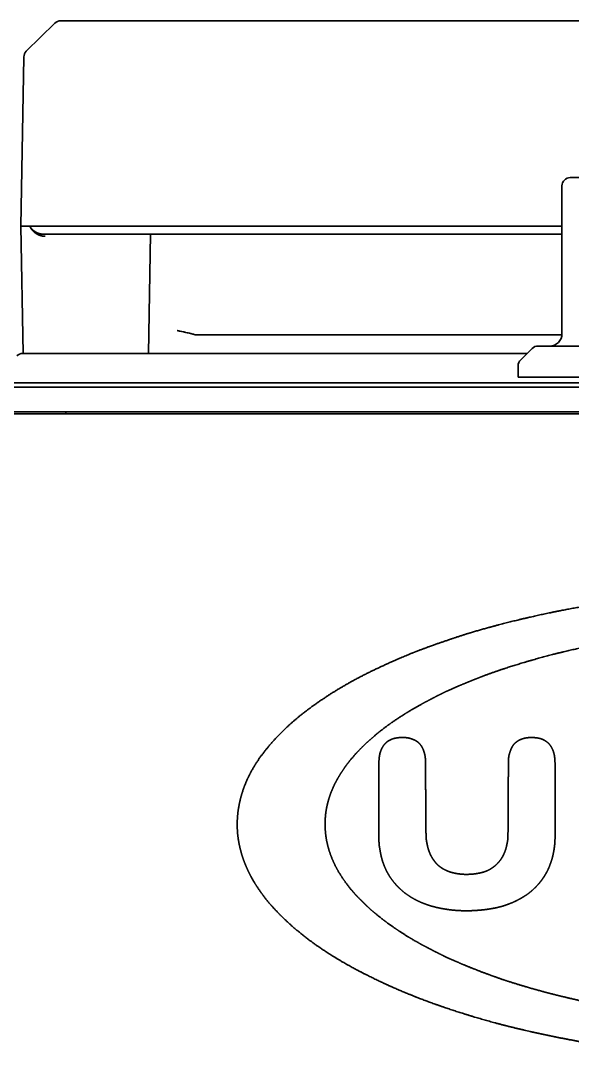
# Model space of a CAD drawing. Extents: x -760 to 4209, y 5795 to 10328.
# Drawn here: x 2186 to 2253.1, y 8720.6 to 8847 of the extents above; entities that cross this region are included whole.
import ezdxf

# ---------------------------------------------------------------- set-up
doc = ezdxf.new("R2010")
doc.units = 0
doc.header["$LTSCALE"] = 5
doc.layers.add('1', color=7, linetype='CONTINUOUS', true_color=0xffffff)

msp = doc.modelspace()

# ---------------------------------------------------------------- linework, layer by layer
at = {"layer": '1', "color": 7, "linetype": 'Continuous', "lineweight": 35}
for p, q in [((2190.12, 8846.72), (2186.63, 8843.29)), ((2233.27, 8847), (2190.82, 8847)), ((2275.73, 8847), (2233.27, 8847)), ((2186.33, 8842.59), (2185.97, 8822)), ((2252.89, 8827.9), (2257.98, 8827.9)), ((2252.89, 8827.9), (2257.98, 8827.9)), ((2251.89, 8826.9), (2251.89, 8808.9)), ((2251.89, 8826.9), (2251.89, 8808.9)), ((2185.97, 8822), (2251.89, 8822)), ((2185.97, 8822), (2186.24, 8806.5)), ((2251.89, 8821), (2188.79, 8821)), ((2201.77, 8821), (2201.51, 8806.5)), ((2207.3, 8808.75), (2251.88, 8808.75)), ((2207.3, 8808.75), (2251.88, 8808.75)), ((2248.26, 8807.11), (2246.85, 8805.69)), ((2248.26, 8807.11), (2246.85, 8805.69)), ((2296.05, 8807.4), (2248.97, 8807.4)), ((2296.05, 8807.4), (2248.97, 8807.4)), ((2233.27, 8806.5), (2186.19, 8806.5)), ((2233.27, 8806.5), (2186.19, 8806.5)), ((2247.66, 8806.5), (2233.27, 8806.5)), ((2247.66, 8806.5), (2233.27, 8806.5)), ((2246.55, 8804.99), (2246.55, 8803.6)), ((2246.55, 8804.99), (2246.55, 8803.6)), ((2344.8, 8803.6), (2246.55, 8803.6)), ((2344.8, 8803.6), (2246.55, 8803.6)), ((2090.06, 8802.9), (2470.05, 8802.9)), ((2457.01, 8802.4), (2103.1, 8802.4)), ((2457.01, 8799.4), (2103.1, 8799.4)), ((2191.45, 8799.15), (2191.45, 8799.4)), ((2456.55, 8799.15), (2103.55, 8799.15))]:
    msp.add_line(p, q, dxfattribs=at)
for centre, radius, start, end in [((2190.82, 8846), 1, 90, 134.5), ((2187.33, 8842.58), 1, 134.5, 179), ((2252.89, 8826.9), 1, 90, 180), ((2252.89, 8826.9), 1, 90, 180), ((2250.39, 8808.9), 1.5, 270, 0), ((2250.39, 8808.9), 1.5, 270, 0), ((2248.97, 8806.4), 1, 90, 135), ((2248.97, 8806.4), 1, 90, 135), ((2186.19, 8805.5), 1, 90, 135), ((2186.19, 8805.5), 1, 90, 135), ((2247.55, 8804.99), 1, 135, 180), ((2247.55, 8804.99), 1, 135, 180)]:
    msp.add_arc(centre, radius, start, end, dxfattribs=at)
for points, knots in [([(2187.06, 8821.98), (2187.06, 8821.98), (2187.07, 8821.97), (2187.07, 8821.95), (2187.08, 8821.94), (2187.09, 8821.92), (2187.1, 8821.91), (2187.11, 8821.89), (2187.12, 8821.88), (2187.13, 8821.86), (2187.14, 8821.85), (2187.15, 8821.83), (2187.16, 8821.82), (2187.17, 8821.8), (2187.18, 8821.79), (2187.19, 8821.78), (2187.2, 8821.76), (2187.21, 8821.75), (2187.22, 8821.73), (2187.24, 8821.72), (2187.25, 8821.71), (2187.26, 8821.69), (2187.27, 8821.68), (2187.28, 8821.67), (2187.29, 8821.66), (2187.31, 8821.64), (2187.32, 8821.63), (2187.33, 8821.62), (2187.34, 8821.61), (2187.35, 8821.59), (2187.36, 8821.58), (2187.38, 8821.57), (2187.39, 8821.56), (2187.4, 8821.55), (2187.41, 8821.54), (2187.43, 8821.53), (2187.44, 8821.52), (2187.45, 8821.51), (2187.46, 8821.49), (2187.48, 8821.48), (2187.49, 8821.47), (2187.5, 8821.46), (2187.51, 8821.45), (2187.53, 8821.44), (2187.54, 8821.43), (2187.55, 8821.43), (2187.56, 8821.42), (2187.58, 8821.41), (2187.59, 8821.4), (2187.6, 8821.39), (2187.61, 8821.38), (2187.63, 8821.37), (2187.64, 8821.36), (2187.65, 8821.36), (2187.66, 8821.35), (2187.67, 8821.34), (2187.69, 8821.33), (2187.7, 8821.32), (2187.71, 8821.32), (2187.72, 8821.31), (2187.74, 8821.3), (2187.75, 8821.3), (2187.76, 8821.29), (2187.77, 8821.28), (2187.78, 8821.27), (2187.79, 8821.27), (2187.81, 8821.26), (2187.83, 8821.25), (2187.85, 8821.24), (2187.89, 8821.22), (2187.93, 8821.2), (2187.96, 8821.18), (2188, 8821.17), (2188.04, 8821.15), (2188.08, 8821.14), (2188.11, 8821.12), (2188.15, 8821.11), (2188.19, 8821.1), (2188.23, 8821.09), (2188.27, 8821.07), (2188.3, 8821.06), (2188.34, 8821.06), (2188.38, 8821.05), (2188.42, 8821.04), (2188.46, 8821.03), (2188.49, 8821.03), (2188.53, 8821.02), (2188.57, 8821.02), (2188.61, 8821.01), (2188.64, 8821.01), (2188.68, 8821.01), (2188.72, 8821), (2188.75, 8821), (2188.78, 8821), (2188.79, 8821)], [0, 0, 0, 0, 0.011672, 0.023259, 0.03476, 0.046176, 0.057505, 0.068749, 0.079908, 0.09098, 0.101967, 0.112867, 0.123682, 0.134411, 0.145054, 0.155611, 0.166082, 0.176467, 0.186766, 0.196979, 0.207106, 0.217146, 0.227101, 0.23697, 0.246752, 0.256449, 0.266059, 0.275583, 0.285021, 0.294373, 0.303639, 0.312819, 0.321912, 0.33092, 0.339841, 0.348677, 0.357426, 0.36609, 0.374667, 0.383158, 0.391564, 0.399883, 0.408116, 0.416264, 0.424325, 0.4323, 0.44019, 0.447994, 0.455712, 0.463344, 0.47089, 0.478351, 0.485726, 0.493015, 0.500218, 0.507336, 0.514368, 0.521315, 0.528176, 0.534951, 0.541641, 0.548246, 0.554765, 0.561199, 0.567547, 0.573811, 0.579988, 0.586081, 0.604999, 0.623671, 0.642098, 0.660281, 0.67822, 0.695916, 0.713369, 0.73058, 0.74755, 0.76428, 0.780769, 0.79702, 0.813033, 0.828809, 0.844349, 0.859653, 0.874723, 0.88956, 0.904165, 0.918538, 0.932682, 0.946598, 0.960286, 0.973748, 0.986986, 1, 1, 1, 1]), ([(2188.92, 8820.76), (2188.91, 8820.76), (2188.9, 8820.76), (2188.88, 8820.76), (2188.86, 8820.76), (2188.84, 8820.76), (2188.82, 8820.76), (2188.8, 8820.76), (2188.78, 8820.76), (2188.76, 8820.77), (2188.74, 8820.77), (2188.72, 8820.77), (2188.7, 8820.77), (2188.68, 8820.77), (2188.66, 8820.78), (2188.64, 8820.78), (2188.62, 8820.78), (2188.6, 8820.79), (2188.58, 8820.79), (2188.56, 8820.79), (2188.54, 8820.8), (2188.52, 8820.8), (2188.5, 8820.81), (2188.48, 8820.81), (2188.46, 8820.82), (2188.44, 8820.82), (2188.42, 8820.83), (2188.4, 8820.83), (2188.38, 8820.84), (2188.36, 8820.84), (2188.3, 8820.86), (2188.22, 8820.89), (2188.09, 8820.94), (2187.97, 8821), (2187.89, 8821.05), (2187.83, 8821.09), (2187.81, 8821.1), (2187.78, 8821.12), (2187.75, 8821.14), (2187.73, 8821.16), (2187.7, 8821.18), (2187.68, 8821.2), (2187.65, 8821.22), (2187.62, 8821.24), (2187.6, 8821.26), (2187.57, 8821.28), (2187.55, 8821.3), (2187.52, 8821.33), (2187.5, 8821.35), (2187.47, 8821.37), (2187.45, 8821.4), (2187.42, 8821.42), (2187.4, 8821.45), (2187.37, 8821.48), (2187.35, 8821.5), (2187.33, 8821.53), (2187.3, 8821.56), (2187.28, 8821.59), (2187.26, 8821.62), (2187.24, 8821.65), (2187.22, 8821.68), (2187.2, 8821.71), (2187.18, 8821.74), (2187.16, 8821.78), (2187.14, 8821.81), (2187.12, 8821.84), (2187.1, 8821.88), (2187.09, 8821.91), (2187.07, 8821.95), (2187.06, 8821.97), (2187.06, 8821.98)], [0, 0, 0, 0, 0.006738, 0.013499, 0.020284, 0.027094, 0.03393, 0.04079, 0.047677, 0.05459, 0.061531, 0.068498, 0.075494, 0.082518, 0.08957, 0.096652, 0.103764, 0.110905, 0.118077, 0.12528, 0.132513, 0.139779, 0.147077, 0.154407, 0.16177, 0.169166, 0.176596, 0.184059, 0.191558, 0.19909, 0.206658, 0.25457, 0.305165, 0.358509, 0.414657, 0.427165, 0.439917, 0.452914, 0.466157, 0.479645, 0.49338, 0.50736, 0.521588, 0.536063, 0.550786, 0.565756, 0.580975, 0.596442, 0.612158, 0.628123, 0.644336, 0.6608, 0.677513, 0.694475, 0.711688, 0.729151, 0.746865, 0.764829, 0.783044, 0.80151, 0.820226, 0.839195, 0.858414, 0.877885, 0.897608, 0.917582, 0.937808, 0.958287, 0.979017, 1, 1, 1, 1]), ([(2205.01, 8809.28), (2205.01, 8809.28), (2205.02, 8809.28), (2205.04, 8809.28), (2205.06, 8809.27), (2205.12, 8809.26), (2205.16, 8809.25), (2205.25, 8809.23), (2205.31, 8809.22), (2205.49, 8809.18), (2205.61, 8809.16), (2205.78, 8809.12), (2205.84, 8809.11), (2205.92, 8809.09), (2205.95, 8809.08), (2206, 8809.07), (2206.03, 8809.06), (2206.16, 8809.03), (2206.37, 8808.99), (2206.56, 8808.94), (2206.67, 8808.92), (2206.69, 8808.91), (2206.73, 8808.9), (2206.75, 8808.89), (2206.81, 8808.88), (2206.85, 8808.87), (2206.97, 8808.84), (2207.03, 8808.82), (2207.16, 8808.79), (2207.21, 8808.77), (2207.26, 8808.76)], [0, 0, 0, 0, 0.007812, 0.007812, 0.015625, 0.03125, 0.0625, 0.0625, 0.125, 0.125, 0.25, 0.25, 0.3125, 0.3125, 0.34375, 0.34375, 0.375, 0.375, 0.5, 0.625, 0.625, 0.65625, 0.65625, 0.6875, 0.6875, 0.75, 0.75, 0.875, 0.875, 1, 1, 1, 1]), ([(2205.01, 8809.28), (2205.01, 8809.28), (2205.02, 8809.28), (2205.04, 8809.28), (2205.06, 8809.27), (2205.12, 8809.26), (2205.16, 8809.25), (2205.25, 8809.23), (2205.31, 8809.22), (2205.49, 8809.18), (2205.61, 8809.16), (2205.78, 8809.12), (2205.84, 8809.11), (2205.92, 8809.09), (2205.95, 8809.08), (2206, 8809.07), (2206.03, 8809.06), (2206.16, 8809.03), (2206.37, 8808.99), (2206.56, 8808.94), (2206.67, 8808.92), (2206.69, 8808.91), (2206.73, 8808.9), (2206.75, 8808.89), (2206.81, 8808.88), (2206.85, 8808.87), (2206.97, 8808.84), (2207.03, 8808.82), (2207.16, 8808.79), (2207.21, 8808.77), (2207.26, 8808.76)], [0, 0, 0, 0, 0.007812, 0.007812, 0.015625, 0.03125, 0.0625, 0.0625, 0.125, 0.125, 0.25, 0.25, 0.3125, 0.3125, 0.34375, 0.34375, 0.375, 0.375, 0.5, 0.625, 0.625, 0.65625, 0.65625, 0.6875, 0.6875, 0.75, 0.75, 0.875, 0.875, 1, 1, 1, 1])]:
    msp.add_open_spline(points, degree=3, knots=knots, dxfattribs=at)
msp.add_open_spline([(2207.26, 8808.76), (2207.28, 8808.76), (2207.29, 8808.75), (2207.3, 8808.75)], degree=3, dxfattribs=at)
msp.add_open_spline([(2207.26, 8808.76), (2207.28, 8808.76), (2207.29, 8808.75), (2207.3, 8808.75)], degree=3, dxfattribs=at)
for points, weights, knots in [([(2276.55, 8720.56), (2275.99, 8720.56), (2275.42, 8720.57), (2273.75, 8720.64), (2272.65, 8720.69), (2270.58, 8720.79), (2269.62, 8720.85), (2267.73, 8720.99), (2266.81, 8721.06), (2264.92, 8721.23), (2263.95, 8721.33), (2262.75, 8721.46), (2262.53, 8721.48), (2262.05, 8721.54), (2261.8, 8721.57), (2261.32, 8721.62), (2261.08, 8721.65), (2260.75, 8721.69), (2260.64, 8721.71), (2260.52, 8721.73), (2260.51, 8721.73), (2260.47, 8721.73), (2260.45, 8721.74), (2260.4, 8721.74), (2260.38, 8721.75), (2260.33, 8721.75), (2260.3, 8721.76), (2258.68, 8721.97), (2257.08, 8722.2), (2253.89, 8722.73), (2252.29, 8723.03), (2249.17, 8723.67), (2247.63, 8724.01), (2244.67, 8724.73), (2243.25, 8725.11), (2240.61, 8725.88), (2239.39, 8726.26), (2237.03, 8727.05), (2235.89, 8727.45), (2233.69, 8728.29), (2232.62, 8728.73), (2230.55, 8729.63), (2229.55, 8730.1), (2227.44, 8731.14), (2226.35, 8731.72), (2224.29, 8732.91), (2223.32, 8733.51), (2221.51, 8734.75), (2220.66, 8735.39), (2219.07, 8736.69), (2218.33, 8737.36), (2217.22, 8738.47), (2216.83, 8738.88), (2216.1, 8739.71), (2215.76, 8740.13), (2215.14, 8740.97), (2214.84, 8741.39), (2214.31, 8742.24), (2214.06, 8742.67), (2213.58, 8743.62), (2213.35, 8744.14), (2213.15, 8744.68), (2212.95, 8745.21), (2212.79, 8745.75), (2212.66, 8746.3), (2212.53, 8746.83), (2212.44, 8747.37), (2212.38, 8747.92), (2212.33, 8748.46), (2212.31, 8748.99), (2212.33, 8749.53), (2212.36, 8750.46), (2212.49, 8751.37), (2212.72, 8752.27), (2212.95, 8753.19), (2213.28, 8754.08), (2213.69, 8754.93), (2214.13, 8755.84), (2214.66, 8756.71), (2215.26, 8757.52), (2215.92, 8758.42), (2216.65, 8759.27), (2217.43, 8760.06), (2218.39, 8761.05), (2219.42, 8761.96), (2220.51, 8762.8), (2221.7, 8763.72), (2222.94, 8764.57), (2225.63, 8766.23), (2227.08, 8767.02), (2230.2, 8768.55), (2231.87, 8769.29), (2234.22, 8770.24), (2234.87, 8770.49), (2236.28, 8771), (2237.03, 8771.27), (2238.55, 8771.78), (2239.32, 8772.04), (2240.81, 8772.51), (2241.54, 8772.72), (2243.46, 8773.27), (2244.67, 8773.59), (2247.12, 8774.19), (2248.38, 8774.48), (2250.91, 8775.03), (2252.19, 8775.28), (2254.73, 8775.74), (2256, 8775.95), (2257.51, 8776.18), (2257.74, 8776.21), (2258.27, 8776.29), (2258.55, 8776.33), (2259.12, 8776.41), (2259.41, 8776.45), (2259.9, 8776.52), (2260.12, 8776.55), (2261.65, 8776.75), (2262.96, 8776.9), (2265.65, 8777.17), (2267.02, 8777.29), (2269.82, 8777.49), (2271.25, 8777.57), (2274.17, 8777.7), (2275.66, 8777.75), (2277.55, 8777.79), (2277.94, 8777.8), (2279.23, 8777.79), (2280.13, 8777.79), (2281.93, 8777.78), (2282.84, 8777.77), (2284.12, 8777.76), (2284.51, 8777.75), (2284.89, 8777.74)], [1, 0.999905186091, 0.999905186091, 0.999986363867, 0.999986363867, 0.999969739759, 0.999969739759, 0.999966279731, 0.999966279731, 0.999975826353, 0.999975826353, 0.999996155739, 0.999996155739, 0.999998205869, 0.999998205869, 0.999998946239, 0.999998946239, 0.99992232094, 0.99992232094, 0.99998644051, 0.99998644051, 0.999998669333, 0.999998669333, 0.999998671996, 0.999998671996, 0.999998377857, 0.999998377857, 0.99988678798, 0.99988678798, 0.999888623171, 0.999888623171, 0.999882547686, 0.999882547686, 0.999826377619, 0.999826377619, 0.999889450185, 0.999889450185, 0.9998441236, 0.9998441236, 0.999827774308, 0.999827774308, 0.999784303699, 0.999784303699, 0.999690719992, 0.999690719992, 0.999487199666, 0.999487199666, 0.999401467649, 0.999401467649, 0.999149785694, 0.999149785694, 0.999649653489, 0.999649653489, 0.999509479383, 0.999509479383, 0.999458587901, 0.999458587901, 0.999327018804, 0.999327018804, 0.998855002125, 0.998855002125, 1, 0.998694858525, 0.998694858525, 1, 0.998632313783, 0.998632313783, 1, 0.998440754784, 0.998440754784, 1, 0.996138893737, 0.996138893737, 1, 0.996625979108, 0.996625979108, 1, 0.997121738541, 0.997121738541, 1, 0.99839638514, 0.99839638514, 1, 0.998406523613, 0.998406523613, 1, 0.999064041454, 0.999064041454, 0.999231546884, 0.999231546884, 0.999571682335, 0.999571682335, 0.999910046341, 0.999910046341, 0.999955749307, 0.999955749307, 0.999956939405, 0.999956939405, 0.999934501776, 0.999934501776, 0.999901485658, 0.999901485658, 0.999919445495, 0.999919445495, 0.999921074491, 0.999921074491, 0.999915629306, 0.999915629306, 0.999997605871, 0.999997605871, 0.999999289467, 0.999999289467, 0.999999295295, 0.999999295295, 0.999996409502, 0.999996409502, 0.999919383307, 0.999919383307, 0.999935618308, 0.999935618308, 0.99994054174, 0.99994054174, 0.999953588282, 0.999953588282, 0.999948616295, 0.999948616295, 0.999999387088, 0.999999387088, 0.999999406815, 0.999999406815, 0.999945354768, 0.999945354768, 1], [0, 0, 0, 0, 0.01081, 0.01081, 0.031928, 0.031928, 0.050406, 0.050406, 0.068099, 0.068099, 0.086802, 0.086802, 0.091086, 0.091086, 0.095952, 0.095952, 0.100439, 0.100439, 0.102444, 0.102444, 0.102732, 0.102732, 0.103164, 0.103164, 0.103646, 0.103646, 0.104112, 0.104112, 0.135016, 0.135016, 0.166001, 0.166001, 0.196078, 0.196078, 0.224252, 0.224252, 0.248696, 0.248696, 0.271775, 0.271775, 0.293764, 0.293764, 0.314938, 0.314938, 0.338616, 0.338616, 0.360367, 0.360367, 0.380564, 0.380564, 0.399598, 0.399598, 0.410418, 0.410418, 0.420643, 0.420643, 0.430389, 0.430389, 0.439782, 0.439782, 0.450706, 0.450706, 0.450706, 0.46138, 0.46138, 0.46138, 0.471802, 0.471802, 0.471802, 0.481983, 0.481983, 0.481983, 0.49943, 0.49943, 0.49943, 0.51721, 0.51721, 0.51721, 0.536181, 0.536181, 0.536181, 0.557055, 0.557055, 0.557055, 0.582754, 0.582754, 0.582754, 0.610808, 0.610808, 0.64164, 0.64164, 0.675617, 0.675617, 0.688756, 0.688756, 0.703551, 0.703551, 0.718651, 0.718651, 0.732729, 0.732729, 0.755914, 0.755914, 0.779888, 0.779888, 0.804122, 0.804122, 0.828088, 0.828088, 0.8325, 0.8325, 0.837918, 0.837918, 0.843229, 0.843229, 0.847252, 0.847252, 0.871932, 0.871932, 0.897554, 0.897554, 0.924207, 0.924207, 0.951981, 0.951981, 0.959276, 0.959276, 0.976054, 0.976054, 0.992847, 0.992847, 1, 1, 1, 1]), ([(2281.9, 8725.07), (2281.03, 8725.06), (2280.15, 8725.06), (2278.41, 8725.07), (2277.53, 8725.08), (2276.18, 8725.09), (2275.7, 8725.1), (2274.4, 8725.16), (2273.59, 8725.2), (2272.01, 8725.28), (2271.24, 8725.33), (2269.8, 8725.43), (2269.12, 8725.48), (2267.92, 8725.58), (2267.39, 8725.64), (2266.79, 8725.71), (2266.71, 8725.72), (2266.53, 8725.74), (2266.42, 8725.75), (2266.2, 8725.77), (2266.08, 8725.79), (2265.84, 8725.81), (2265.73, 8725.82), (2265.49, 8725.85), (2265.36, 8725.86), (2265.08, 8725.9), (2264.92, 8725.92), (2264.59, 8725.95), (2264.43, 8725.97), (2264.12, 8726.01), (2263.98, 8726.03), (2263.36, 8726.1), (2262.87, 8726.17), (2261.86, 8726.31), (2261.33, 8726.39), (2260.29, 8726.54), (2259.78, 8726.62), (2258.89, 8726.77), (2258.5, 8726.83), (2258.08, 8726.91), (2258.05, 8726.92), (2257.98, 8726.93), (2257.94, 8726.94), (2257.87, 8726.95), (2257.84, 8726.96), (2257.78, 8726.97), (2257.76, 8726.97), (2257.71, 8726.98), (2257.67, 8726.98), (2257.61, 8727), (2257.57, 8727), (2257.49, 8727.02), (2257.45, 8727.03), (2257.29, 8727.06), (2257.18, 8727.08), (2256.11, 8727.28), (2255.16, 8727.47), (2253.34, 8727.86), (2252.49, 8728.06), (2250.79, 8728.47), (2249.94, 8728.69), (2248.18, 8729.18), (2247.26, 8729.45), (2245.78, 8729.9), (2245.22, 8730.08), (2244.03, 8730.48), (2243.4, 8730.71), (2242.14, 8731.17), (2241.51, 8731.42), (2240.32, 8731.89), (2239.77, 8732.11), (2239.13, 8732.4), (2239.03, 8732.44), (2238.84, 8732.52), (2238.74, 8732.57), (2238.55, 8732.65), (2238.47, 8732.68), (2238.33, 8732.74), (2238.28, 8732.77), (2238.05, 8732.86), (2237.87, 8732.94), (2237.32, 8733.22), (2236.95, 8733.4), (2236.19, 8733.78), (2235.82, 8733.98), (2235.2, 8734.3), (2234.96, 8734.43), (2234.15, 8734.87), (2233.59, 8735.2), (2232.52, 8735.85), (2232.02, 8736.18), (2231.04, 8736.85), (2230.57, 8737.19), (2229.66, 8737.89), (2229.21, 8738.25), (2228.6, 8738.77), (2228.42, 8738.93), (2228.02, 8739.31), (2227.8, 8739.53), (2227.35, 8739.97), (2227.13, 8740.19), (2226.76, 8740.57), (2226.62, 8740.73), (2225.92, 8741.54), (2225.41, 8742.22), (2224.95, 8742.94), (2224.53, 8743.58), (2224.17, 8744.27), (2223.88, 8744.98), (2223.6, 8745.65), (2223.39, 8746.34), (2223.24, 8747.05), (2223.1, 8747.75), (2223.03, 8748.46), (2223.03, 8749.17), (2223.03, 8749.57), (2223.05, 8749.96), (2223.09, 8750.36), (2223.13, 8750.75), (2223.2, 8751.14), (2223.29, 8751.52), (2223.38, 8751.91), (2223.49, 8752.3), (2223.76, 8753.08), (2223.92, 8753.47), (2224.2, 8754.07), (2224.31, 8754.28), (2224.57, 8754.75), (2224.71, 8755), (2225.03, 8755.5), (2225.19, 8755.75), (2225.51, 8756.22), (2225.67, 8756.43), (2226.33, 8757.28), (2226.86, 8757.87), (2227.42, 8758.44), (2228.03, 8759.04), (2228.66, 8759.62), (2230.04, 8760.75), (2230.77, 8761.3), (2232.34, 8762.36), (2233.18, 8762.88), (2234.34, 8763.56), (2234.66, 8763.73), (2235.35, 8764.1), (2235.72, 8764.3), (2236.45, 8764.67), (2236.8, 8764.86), (2237.44, 8765.17), (2237.73, 8765.31), (2238.07, 8765.46), (2238.13, 8765.49), (2238.23, 8765.53), (2238.29, 8765.56), (2238.38, 8765.6), (2238.43, 8765.62), (2238.5, 8765.66), (2238.53, 8765.67), (2238.78, 8765.78), (2239, 8765.88), (2239.58, 8766.13), (2239.93, 8766.27), (2240.66, 8766.57), (2241.03, 8766.72), (2241.69, 8766.98), (2241.99, 8767.1), (2243.4, 8767.63), (2244.53, 8768.02), (2246.87, 8768.76), (2248.09, 8769.12), (2250.56, 8769.8), (2251.82, 8770.11), (2254.34, 8770.69), (2255.6, 8770.95), (2256.99, 8771.21), (2257.11, 8771.23), (2257.29, 8771.27), (2257.35, 8771.28), (2257.44, 8771.3), (2257.47, 8771.3), (2257.54, 8771.31), (2257.57, 8771.32), (2257.62, 8771.33), (2257.63, 8771.33), (2257.66, 8771.34), (2257.68, 8771.34), (2257.72, 8771.35), (2257.74, 8771.35), (2257.77, 8771.36), (2257.79, 8771.36), (2257.83, 8771.37), (2257.84, 8771.37), (2257.88, 8771.37), (2257.89, 8771.38), (2257.93, 8771.38), (2257.94, 8771.39), (2257.96, 8771.39), (2257.97, 8771.39), (2257.99, 8771.4), (2258, 8771.4), (2258.03, 8771.41), (2258.04, 8771.41), (2258.08, 8771.42), (2258.1, 8771.42), (2258.14, 8771.43), (2258.15, 8771.43), (2258.19, 8771.43), (2258.21, 8771.44), (2258.25, 8771.44), (2258.28, 8771.45), (2258.32, 8771.45), (2258.34, 8771.46), (2258.37, 8771.46), (2258.38, 8771.46), (2258.49, 8771.49), (2258.58, 8771.5), (2258.9, 8771.56), (2259.14, 8771.59), (2259.61, 8771.67), (2259.86, 8771.71), (2260.3, 8771.78), (2260.5, 8771.81), (2261.15, 8771.91), (2261.61, 8771.98), (2262.53, 8772.11), (2262.99, 8772.17), (2263.96, 8772.29), (2264.46, 8772.36), (2265.54, 8772.48), (2266.12, 8772.55), (2266.73, 8772.61), (2266.75, 8772.62), (2266.8, 8772.62), (2266.83, 8772.62), (2266.88, 8772.63), (2266.91, 8772.63), (2266.95, 8772.64), (2266.96, 8772.64), (2267.11, 8772.66), (2267.23, 8772.67), (2267.61, 8772.7), (2267.87, 8772.73), (2268.4, 8772.77), (2268.67, 8772.8), (2269.2, 8772.84), (2269.45, 8772.86), (2270.29, 8772.93), (2270.89, 8772.97), (2272.13, 8773.05), (2272.77, 8773.08), (2274.08, 8773.15), (2274.74, 8773.18), (2276.1, 8773.22), (2276.78, 8773.24), (2277.46, 8773.26)], [1, 0.999996474841, 0.999996474841, 0.999996870642, 0.999996870642, 0.999916391162, 0.999916391162, 0.999987911948, 0.999987911948, 0.999982633718, 0.999982633718, 0.999979344192, 0.999979344192, 0.999913816771, 0.999913816771, 0.999998612801, 0.999998612801, 0.999999845867, 0.999999845867, 0.999999847675, 0.999999847675, 0.999999801339, 0.999999801339, 0.999997423872, 0.999997423872, 0.999999331648, 0.999999331648, 0.999999341055, 0.999999341055, 0.99999851878, 0.99999851878, 0.999981539134, 0.999981539134, 0.999990258459, 0.999990258459, 0.999990070153, 0.999990070153, 0.999951214584, 0.999951214584, 0.999999399679, 0.999999399679, 0.999999472479, 0.999999472479, 0.999999477499, 0.999999477499, 0.999993733064, 0.999993733064, 0.999995431748, 0.999995431748, 0.999993761937, 0.999993761937, 0.999998664, 0.999998664, 0.999999984448, 0.999999984448, 0.99995963855, 0.99995963855, 0.999925204063, 0.999925204063, 0.99992406138, 0.99992406138, 0.999956315863, 0.999956315863, 0.999890757346, 0.999890757346, 0.999951873652, 0.999951873652, 0.999952097673, 0.999952097673, 0.999898994831, 0.999898994831, 0.999999783455, 0.999999783455, 0.999999786667, 0.999999786667, 0.999999795115, 0.999999795115, 0.999996751047, 0.999996751047, 0.999711314976, 0.999711314976, 0.999995665602, 0.999995665602, 0.999993434751, 0.999993434751, 0.999919092776, 0.999919092776, 0.999858479277, 0.999858479277, 0.999784845903, 0.999784845903, 0.999763727251, 0.999763727251, 0.999745171011, 0.999745171011, 0.999785218272, 0.999785218272, 0.99996061553, 0.99996061553, 0.999961709258, 0.999961709258, 0.999702421788, 0.999702421788, 0.998496328085, 0.998496328085, 1, 0.997320017732, 0.997320017732, 1, 0.99689389855, 0.99689389855, 1, 0.996599736055, 0.996599736055, 1, 0.998978910759, 0.998978910759, 1, 0.998917803075, 0.998917803075, 1, 0.998965006188, 0.998965006188, 0.999221536237, 0.999221536237, 0.999491320412, 0.999491320412, 0.999823413949, 0.999823413949, 0.999828410052, 0.999828410052, 0.999690638787, 0.999690638787, 0.998762036849, 0.998762036849, 1, 0.999199298239, 0.999199298239, 0.999304321694, 0.999304321694, 0.999529313866, 0.999529313866, 0.999944136035, 0.999944136035, 0.999974140214, 0.999974140214, 0.999973751225, 0.999973751225, 0.999891480188, 0.999891480188, 0.999999914655, 0.999999914655, 0.999999903519, 0.999999903519, 0.999999912619, 0.999999912619, 0.999997953175, 0.999997953175, 0.999904713322, 0.999904713322, 0.999992422102, 0.999992422102, 0.999991593225, 0.999991593225, 0.99996709278, 0.99996709278, 0.999790297301, 0.999790297301, 0.999854078046, 0.999854078046, 0.999860259122, 0.999860259122, 0.999852062875, 0.999852062875, 0.999999994708, 0.999999994708, 0.999999618367, 0.999999618367, 0.999998121377, 0.999998121377, 0.999996259177, 0.999996259177, 0.999977881262, 0.999977881262, 0.999995593183, 0.999995593183, 0.999995680014, 0.999995680014, 0.999992068419, 0.999992068419, 0.999974596184, 0.999974596184, 0.99997630088, 0.99997630088, 0.999976826321, 0.999976826321, 0.999684395031, 0.999684395031, 0.999513407712, 0.999513407712, 0.999974222353, 0.999974222353, 0.99997255474, 0.99997255474, 0.999973999099, 0.999973999099, 0.999987564228, 0.999987564228, 0.999991819345, 0.999991819345, 0.99999165338, 0.99999165338, 0.999943790304, 0.999943790304, 0.999914800063, 0.999914800063, 0.999999363359, 0.999999363359, 0.999998639868, 0.999998639868, 0.999995232176, 0.999995232176, 0.999987203317, 0.999987203317, 0.999987807343, 0.999987807343, 0.99998996801, 0.99998996801, 0.999995761228, 0.999995761228, 0.9999998677, 0.9999998677, 0.999999910559, 0.999999910559, 0.999999909172, 0.999999909172, 0.999999357819, 0.999999357819, 0.999956498827, 0.999956498827, 0.999999034399, 0.999999034399, 0.999998593696, 0.999998593696, 0.999997188934, 0.999997188934, 0.999977389818, 0.999977389818, 0.999984604972, 0.999984604972, 0.99998577781, 0.99998577781, 0.999987645533, 0.999987645533, 1], [0, 0, 0, 0, 0.01968, 0.01968, 0.039248, 0.039248, 0.05007, 0.05007, 0.068412, 0.068412, 0.085679, 0.085679, 0.100901, 0.100901, 0.112847, 0.112847, 0.114509, 0.114509, 0.116943, 0.116943, 0.119639, 0.119639, 0.12222, 0.12222, 0.125085, 0.125085, 0.128685, 0.128685, 0.132397, 0.132397, 0.135638, 0.135638, 0.146542, 0.146542, 0.158676, 0.158676, 0.170181, 0.170181, 0.178953, 0.178953, 0.179776, 0.179776, 0.180617, 0.180617, 0.181363, 0.181363, 0.181846, 0.181846, 0.182626, 0.182626, 0.183366, 0.183366, 0.184456, 0.184456, 0.186979, 0.186979, 0.208869, 0.208869, 0.228613, 0.228613, 0.248241, 0.248241, 0.26977, 0.26977, 0.28294, 0.28294, 0.29805, 0.29805, 0.313234, 0.313234, 0.326635, 0.326635, 0.329035, 0.329035, 0.331442, 0.331442, 0.333546, 0.333546, 0.334837, 0.334837, 0.33916, 0.33916, 0.348618, 0.348618, 0.358154, 0.358154, 0.364294, 0.364294, 0.378877, 0.378877, 0.392477, 0.392477, 0.405507, 0.405507, 0.418377, 0.418377, 0.423687, 0.423687, 0.430783, 0.430783, 0.43779, 0.43779, 0.442709, 0.442709, 0.461835, 0.461835, 0.461835, 0.479235, 0.479235, 0.479235, 0.49562, 0.49562, 0.49562, 0.511812, 0.511812, 0.511812, 0.520861, 0.520861, 0.520861, 0.529833, 0.529833, 0.529833, 0.538997, 0.538997, 0.548616, 0.548616, 0.554162, 0.554162, 0.56079, 0.56079, 0.567622, 0.567622, 0.573815, 0.573815, 0.592067, 0.592067, 0.592067, 0.611717, 0.611717, 0.632801, 0.632801, 0.655318, 0.655318, 0.663714, 0.663714, 0.673268, 0.673268, 0.682477, 0.682477, 0.689716, 0.689716, 0.691078, 0.691078, 0.692414, 0.692414, 0.693564, 0.693564, 0.694216, 0.694216, 0.69986, 0.69986, 0.708659, 0.708659, 0.717816, 0.717816, 0.725083, 0.725083, 0.752495, 0.752495, 0.781621, 0.781621, 0.811464, 0.811464, 0.84103, 0.84103, 0.843903, 0.843903, 0.845197, 0.845197, 0.84602, 0.84602, 0.846754, 0.846754, 0.847078, 0.847078, 0.847506, 0.847506, 0.847958, 0.847958, 0.848366, 0.848366, 0.848755, 0.848755, 0.849149, 0.849149, 0.849495, 0.849495, 0.849714, 0.849714, 0.84994, 0.84994, 0.850322, 0.850322, 0.850762, 0.850762, 0.851205, 0.851205, 0.851668, 0.851668, 0.852164, 0.852164, 0.852621, 0.852621, 0.85295, 0.85295, 0.85508, 0.85508, 0.860512, 0.860512, 0.866198, 0.866198, 0.870797, 0.870797, 0.88144, 0.88144, 0.892168, 0.892168, 0.903818, 0.903818, 0.917279, 0.917279, 0.917848, 0.917848, 0.918456, 0.918456, 0.919014, 0.919014, 0.919412, 0.919412, 0.922324, 0.922324, 0.928186, 0.928186, 0.934592, 0.934592, 0.940297, 0.940297, 0.954125, 0.954125, 0.96887, 0.96887, 0.984253, 0.984253, 1, 1, 1, 1]), ([(2233, 8759.7), (2232.95, 8759.71), (2232.91, 8759.71), (2232.81, 8759.72), (2232.76, 8759.72), (2232.65, 8759.73), (2232.59, 8759.73), (2232.48, 8759.74), (2232.43, 8759.74), (2232.05, 8759.73), (2231.72, 8759.69), (2231.4, 8759.61), (2231.13, 8759.53), (2230.87, 8759.41), (2230.64, 8759.25), (2230.41, 8759.08), (2230.22, 8758.88), (2230.08, 8758.65), (2229.92, 8758.39), (2229.8, 8758.11), (2229.72, 8757.82), (2229.68, 8757.66), (2229.65, 8757.5), (2229.63, 8757.34), (2229.61, 8757.13), (2229.59, 8756.92), (2229.58, 8756.33), (2229.57, 8755.95), (2229.57, 8754.4), (2229.57, 8753.24), (2229.57, 8751.06), (2229.57, 8750.05), (2229.57, 8748.6), (2229.58, 8748.17), (2229.58, 8747.49), (2229.59, 8747.25), (2229.6, 8746.85), (2229.61, 8746.7), (2229.7, 8746.06), (2229.79, 8745.57), (2229.91, 8745.09), (2230.02, 8744.65), (2230.17, 8744.23), (2230.36, 8743.81), (2230.53, 8743.41), (2230.75, 8743.03), (2230.99, 8742.67), (2231.24, 8742.31), (2231.52, 8741.96), (2231.82, 8741.64), (2232.22, 8741.22), (2232.65, 8740.85), (2233.13, 8740.53), (2233.62, 8740.19), (2234.14, 8739.91), (2234.68, 8739.67), (2235.27, 8739.42), (2235.87, 8739.22), (2236.49, 8739.07), (2237.18, 8738.91), (2237.87, 8738.79), (2238.57, 8738.72), (2239.07, 8738.67), (2239.57, 8738.64), (2240.6, 8738.63), (2241.11, 8738.65), (2242.13, 8738.73), (2242.64, 8738.78), (2243.6, 8738.94), (2244.06, 8739.04), (2244.84, 8739.25), (2245.15, 8739.36), (2245.76, 8739.59), (2246.07, 8739.73), (2246.66, 8740.02), (2246.95, 8740.18), (2247.48, 8740.51), (2247.73, 8740.68), (2247.97, 8740.87), (2248.34, 8741.17), (2248.69, 8741.51), (2249.01, 8741.87), (2249.32, 8742.22), (2249.6, 8742.61), (2249.85, 8743.02), (2250.09, 8743.43), (2250.3, 8743.86), (2250.46, 8744.32), (2250.64, 8744.78), (2250.77, 8745.26), (2250.86, 8745.75), (2250.91, 8746), (2250.95, 8746.25), (2251.01, 8746.76), (2251.03, 8747.02), (2251.05, 8747.69), (2251.05, 8748.1), (2251.06, 8749.69), (2251.06, 8750.87), (2251.06, 8753.23), (2251.06, 8754.41), (2251.05, 8755.59)], [1, 0.999740692028, 0.999740692028, 0.99994054174, 0.99994054174, 0.999941658253, 0.999941658253, 0.999882772802, 0.999882772802, 0.995038959158, 0.995038959158, 1, 0.988623127213, 0.988623127213, 1, 0.987426492066, 0.987426492066, 1, 0.992701102712, 0.992701102712, 1, 0.997897735709, 0.997897735709, 1, 0.999507022572, 0.999507022572, 0.99995126296, 0.99995126296, 0.999999839455, 0.999999839455, 0.999999905659, 0.999999905659, 0.999991275572, 0.999991275572, 0.99995703028, 0.99995703028, 0.999316139717, 0.999316139717, 0.998643377197, 0.998643377197, 1, 0.997669408841, 0.997669408841, 1, 0.997435912376, 0.997435912376, 1, 0.997725885915, 0.997725885915, 1, 0.996300910962, 0.996300910962, 1, 0.99695173005, 0.99695173005, 1, 0.997421199403, 0.997421199403, 1, 0.998564381336, 0.998564381336, 1, 0.999301519117, 0.999301519117, 0.999401693473, 0.999401693473, 0.99937999276, 0.99937999276, 0.999060084914, 0.999060084914, 0.99919124753, 0.99919124753, 0.99927225055, 0.99927225055, 0.999239585195, 0.999239585195, 0.998845147465, 0.998845147465, 1, 0.997388354092, 0.997388354092, 1, 0.997163452793, 0.997163452793, 1, 0.99723545232, 0.99723545232, 1, 0.997749551578, 0.997749551578, 1, 0.999476217874, 0.999476217874, 0.999466773328, 0.999466773328, 0.999931897333, 0.999931897333, 0.999999697899, 0.999999697899, 0.999999774772, 0.999999774772, 1], [0, 0, 0, 0, 0.002267, 0.002267, 0.005179, 0.005179, 0.008223, 0.008223, 0.010931, 0.010931, 0.028198, 0.028198, 0.028198, 0.04334, 0.04334, 0.04334, 0.058139, 0.058139, 0.058139, 0.074513, 0.074513, 0.074513, 0.083485, 0.083485, 0.083485, 0.094976, 0.094976, 0.115763, 0.115763, 0.179615, 0.179615, 0.235034, 0.235034, 0.258608, 0.258608, 0.272142, 0.272142, 0.280442, 0.280442, 0.307552, 0.307552, 0.307552, 0.332363, 0.332363, 0.332363, 0.356261, 0.356261, 0.356261, 0.380702, 0.380702, 0.380702, 0.412439, 0.412439, 0.412439, 0.445328, 0.445328, 0.445328, 0.480795, 0.480795, 0.480795, 0.519992, 0.519992, 0.519992, 0.548133, 0.548133, 0.577028, 0.577028, 0.605354, 0.605354, 0.6318, 0.6318, 0.650154, 0.650154, 0.668848, 0.668848, 0.687098, 0.687098, 0.704134, 0.704134, 0.704134, 0.731214, 0.731214, 0.731214, 0.757996, 0.757996, 0.757996, 0.785161, 0.785161, 0.785161, 0.813345, 0.813345, 0.813345, 0.827899, 0.827899, 0.842417, 0.842417, 0.865824, 0.865824, 0.933006, 0.933006, 1, 1, 1, 1]), ([(2251.05, 8755.59), (2251.05, 8755.97), (2251.05, 8756.35), (2251.03, 8756.95), (2251.01, 8757.16), (2250.99, 8757.38), (2250.96, 8757.56), (2250.93, 8757.73), (2250.88, 8757.91), (2250.79, 8758.2), (2250.66, 8758.48), (2250.49, 8758.73), (2250.33, 8758.96), (2250.12, 8759.16), (2249.88, 8759.31), (2249.63, 8759.48), (2249.35, 8759.59), (2249.05, 8759.65), (2248.71, 8759.71), (2248.36, 8759.74), (2248.02, 8759.73), (2247.81, 8759.72), (2247.61, 8759.7), (2247.41, 8759.66), (2247.23, 8759.62), (2247.06, 8759.57), (2246.89, 8759.5), (2246.73, 8759.44), (2246.58, 8759.36), (2246.44, 8759.26), (2246.3, 8759.17), (2246.18, 8759.06), (2246.06, 8758.93), (2245.99, 8758.86), (2245.93, 8758.77), (2245.87, 8758.68), (2245.81, 8758.58), (2245.75, 8758.47), (2245.7, 8758.36), (2245.65, 8758.23), (2245.6, 8758.1), (2245.51, 8757.83), (2245.47, 8757.69), (2245.43, 8757.55), (2245.41, 8757.44), (2245.39, 8757.33), (2245.39, 8757.23), (2245.38, 8757.03), (2245.37, 8756.83), (2245.36, 8756.26), (2245.36, 8755.89), (2245.35, 8754.47), (2245.34, 8753.42), (2245.34, 8751.43), (2245.33, 8750.5), (2245.32, 8749.13), (2245.32, 8748.69), (2245.31, 8748), (2245.3, 8747.75), (2245.29, 8747.37), (2245.28, 8747.26), (2245.26, 8747.14), (2245.21, 8746.85), (2245.15, 8746.57), (2245.08, 8746.28), (2245.01, 8746.04), (2244.93, 8745.8), (2244.82, 8745.57), (2244.73, 8745.35), (2244.61, 8745.15), (2244.48, 8744.95), (2244.35, 8744.76), (2244.2, 8744.57), (2244.04, 8744.4), (2243.85, 8744.2), (2243.64, 8744.03), (2243.41, 8743.87), (2243.19, 8743.71), (2242.95, 8743.58), (2242.7, 8743.48), (2242.42, 8743.37), (2242.14, 8743.28), (2241.85, 8743.23), (2241.52, 8743.16), (2241.18, 8743.11), (2240.85, 8743.09), (2240.56, 8743.07), (2240.28, 8743.06), (2239.99, 8743.07), (2239.71, 8743.08), (2239.43, 8743.11), (2239.16, 8743.15), (2238.9, 8743.19), (2238.64, 8743.25), (2238.39, 8743.32), (2238.16, 8743.39), (2237.93, 8743.47), (2237.72, 8743.58), (2237.58, 8743.64), (2237.44, 8743.72), (2237.31, 8743.8), (2237.19, 8743.87), (2237.07, 8743.96), (2236.95, 8744.05), (2236.84, 8744.14), (2236.73, 8744.24), (2236.63, 8744.34), (2236.53, 8744.45), (2236.44, 8744.56), (2236.35, 8744.68), (2236.22, 8744.85), (2236.1, 8745.03), (2235.99, 8745.22), (2235.89, 8745.41), (2235.8, 8745.6), (2235.72, 8745.8), (2235.64, 8746.02), (2235.57, 8746.24), (2235.52, 8746.46), (2235.46, 8746.72), (2235.41, 8746.97), (2235.37, 8747.23), (2235.35, 8747.35), (2235.34, 8747.47), (2235.33, 8747.85), (2235.32, 8748.12), (2235.31, 8748.83), (2235.31, 8749.27), (2235.3, 8750.61), (2235.29, 8751.51), (2235.28, 8753.46), (2235.28, 8754.51), (2235.27, 8755.92), (2235.27, 8756.28), (2235.26, 8756.84), (2235.25, 8757.04), (2235.24, 8757.23), (2235.23, 8757.34), (2235.22, 8757.45), (2235.19, 8757.56), (2235.15, 8757.76), (2235.09, 8757.96), (2235.03, 8758.15), (2234.97, 8758.31), (2234.89, 8758.47), (2234.81, 8758.61), (2234.73, 8758.75), (2234.63, 8758.87), (2234.52, 8758.99), (2234.42, 8759.1), (2234.3, 8759.2), (2234.17, 8759.28), (2234.09, 8759.34), (2234, 8759.38), (2233.92, 8759.42), (2233.82, 8759.47), (2233.72, 8759.51), (2233.52, 8759.58), (2233.41, 8759.62), (2233.2, 8759.67), (2233.1, 8759.69), (2233, 8759.7)], [1, 0.999930441324, 0.999930441324, 0.999288776376, 0.999288776376, 1, 0.997941138399, 0.997941138399, 1, 0.991278081535, 0.991278081535, 1, 0.986709654601, 0.986709654601, 1, 0.98865277637, 0.98865277637, 1, 0.995256850009, 0.995256850009, 1, 0.99825618852, 0.99825618852, 1, 0.996679488452, 0.996679488452, 1, 0.996090307454, 0.996090307454, 1, 0.995856040923, 0.995856040923, 1, 0.9967362549, 0.9967362549, 1, 0.998765523523, 0.998765523523, 1, 0.998993014338, 0.998993014338, 0.999355916275, 0.999355916275, 1, 0.997399286346, 0.997399286346, 1, 0.999910811245, 0.999910811245, 0.999986423497, 0.999986423497, 0.999999938939, 0.999999938939, 0.999999879199, 0.999999879199, 0.99999261162, 0.99999261162, 0.999979407118, 0.999979407118, 0.998604287021, 0.998604287021, 1, 0.999117941985, 0.999117941985, 1, 0.997974146637, 0.997974146637, 1, 0.997540130521, 0.997540130521, 1, 0.997546522857, 0.997546522857, 1, 0.996465093433, 0.996465093433, 1, 0.996269513401, 0.996269513401, 1, 0.996925625914, 0.996925625914, 1, 0.998668905462, 0.998668905462, 1, 0.998998715964, 0.998998715964, 1, 0.998860147281, 0.998860147281, 1, 0.998731504119, 0.998731504119, 1, 0.997716979542, 0.997716979542, 1, 0.99906531143, 0.99906531143, 1, 0.998654649566, 0.998654649566, 1, 0.998603080772, 0.998603080772, 1, 0.998840754097, 0.998840754097, 1, 0.998365497949, 0.998365497949, 1, 0.998360461555, 0.998360461555, 1, 0.998618978565, 0.998618978565, 1, 0.999358549115, 0.999358549115, 1, 0.998783366041, 0.998783366041, 0.99998360147, 0.99998360147, 0.999993256033, 0.999993256033, 0.999999860032, 0.999999860032, 0.999999937792, 0.999999937792, 0.999985908148, 0.999985908148, 0.999901348094, 0.999901348094, 1, 0.997712574946, 0.997712574946, 1, 0.998776438194, 0.998776438194, 1, 0.996717957952, 0.996717957952, 1, 0.995773364061, 0.995773364061, 1, 0.995742526635, 0.995742526635, 1, 0.998389084108, 0.998389084108, 1, 0.999202494236, 0.999202494236, 0.999236145371, 0.999236145371, 0.998958465432, 0.998958465432, 1], [0, 0, 0, 0, 0.022113, 0.022113, 0.034573, 0.034573, 0.034573, 0.045006, 0.045006, 0.045006, 0.062731, 0.062731, 0.062731, 0.079432, 0.079432, 0.079432, 0.097307, 0.097307, 0.097307, 0.118174, 0.118174, 0.118174, 0.130404, 0.130404, 0.130404, 0.141412, 0.141412, 0.141412, 0.151734, 0.151734, 0.151734, 0.161997, 0.161997, 0.161997, 0.168379, 0.168379, 0.168379, 0.175912, 0.175912, 0.175912, 0.184356, 0.184356, 0.193462, 0.193462, 0.193462, 0.2001, 0.2001, 0.2001, 0.212334, 0.212334, 0.235041, 0.235041, 0.299996, 0.299996, 0.357542, 0.357542, 0.384344, 0.384344, 0.400165, 0.400165, 0.407372, 0.407372, 0.407372, 0.425408, 0.425408, 0.425408, 0.441119, 0.441119, 0.441119, 0.455667, 0.455667, 0.455667, 0.470257, 0.470257, 0.470257, 0.487394, 0.487394, 0.487394, 0.504439, 0.504439, 0.504439, 0.522914, 0.522914, 0.522914, 0.544222, 0.544222, 0.544222, 0.562179, 0.562179, 0.562179, 0.579772, 0.579772, 0.579772, 0.59639, 0.59639, 0.59639, 0.611479, 0.611479, 0.611479, 0.621308, 0.621308, 0.621308, 0.630567, 0.630567, 0.630567, 0.639689, 0.639689, 0.639689, 0.649112, 0.649112, 0.649112, 0.662785, 0.662785, 0.662785, 0.676473, 0.676473, 0.676473, 0.691196, 0.691196, 0.691196, 0.707956, 0.707956, 0.707956, 0.715551, 0.715551, 0.732572, 0.732572, 0.760849, 0.760849, 0.818621, 0.818621, 0.88556, 0.88556, 0.908857, 0.908857, 0.921412, 0.921412, 0.921412, 0.928565, 0.928565, 0.928565, 0.941607, 0.941607, 0.941607, 0.952679, 0.952679, 0.952679, 0.962744, 0.962744, 0.962744, 0.972841, 0.972841, 0.972841, 0.979028, 0.979028, 0.979028, 0.985997, 0.985997, 0.993176, 0.993176, 1, 1, 1, 1])]:
    msp.add_rational_spline(points, weights, degree=3, knots=knots, dxfattribs=at)

doc.saveas('drawing.dxf')
